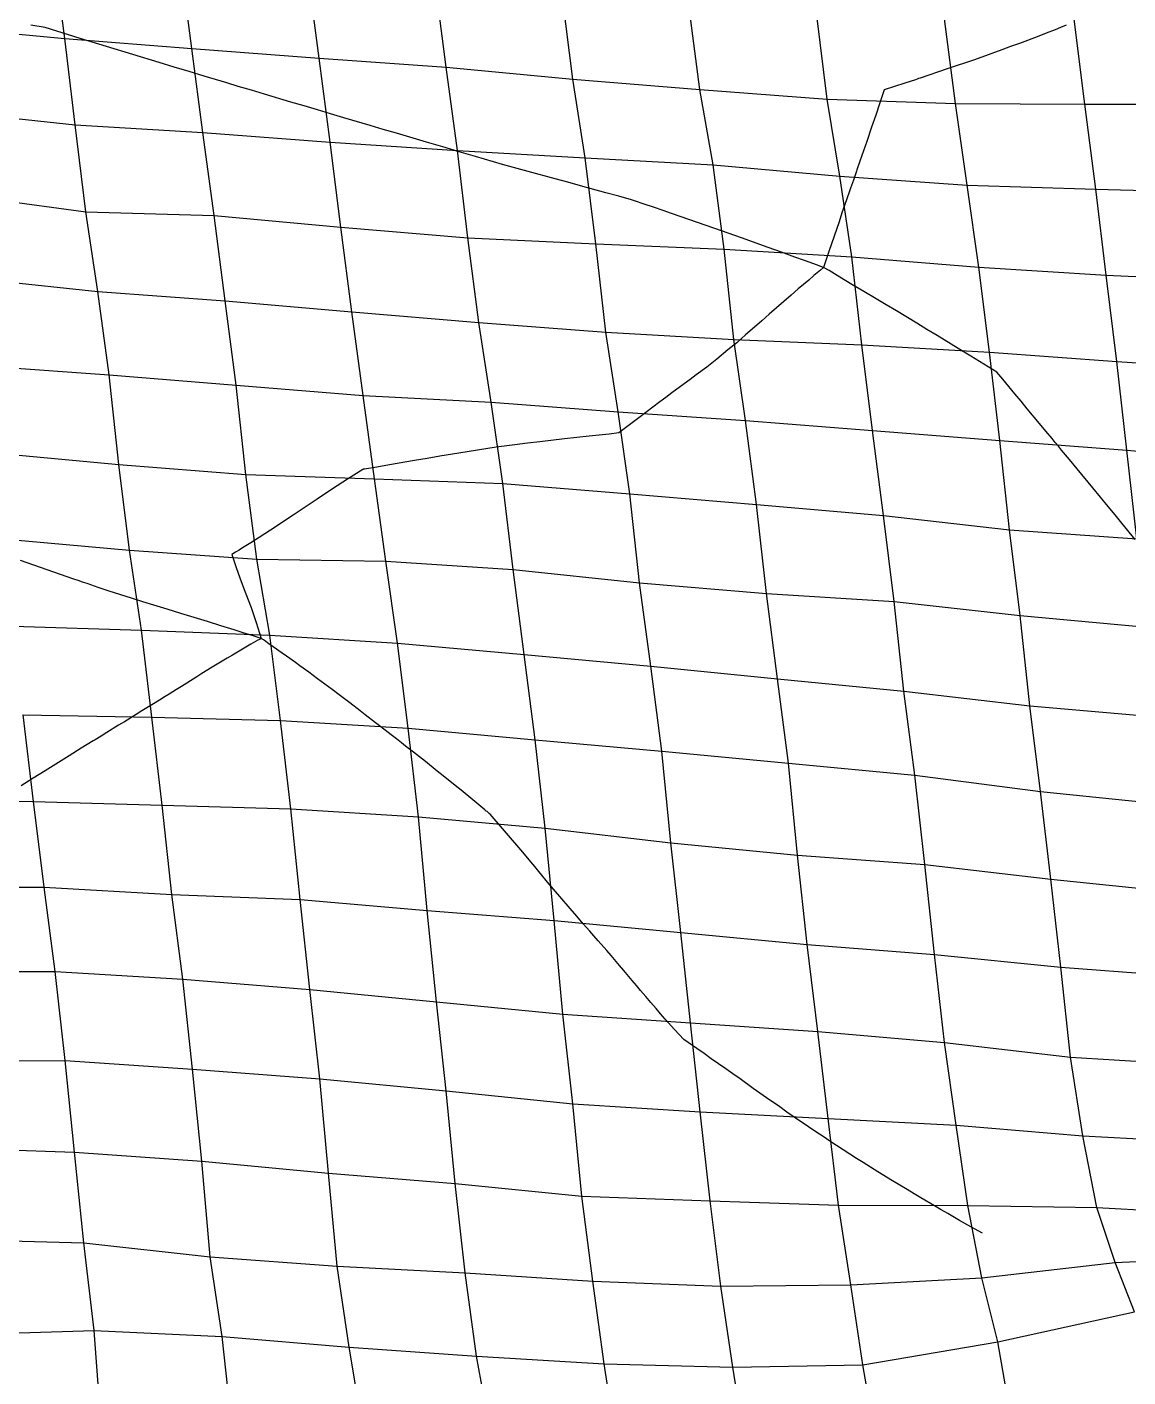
# Model space of a CAD drawing. Header units: metres. Extents: x -1994 to 1259, y -764 to 1460.
# Drawn here: x -1671 to -1246, y -111 to 410 of the extents above; entities that cross this region are included whole.
import ezdxf

# ---------------------------------------------------------------- set-up
doc = ezdxf.new("R2010")
doc.units = ezdxf.units.M

msp = doc.modelspace()

# ---------------------------------------------------------------- linework, layer by layer
for p, q in [((-1656.1455, 406.0263, -4407.9053), (-1660.3955, 438.60126, -4369.4414)), ((-1607.0896, 402.1596, -4398.9326), (-1611.2826, 434.97095, -4360.7344)), ((-1557.9962, 398.4485, -4390.1343), (-1562.2228, 431.1206, -4351.78)), ((-1508.8567, 394.9284, -4381.551), (-1513.1401, 427.36487, -4342.9316)), ((-1459.9741, 390.3429, -4371.7705), (-1464.1638, 423.1673, -4333.5874)), ((-1410.969, 386.26477, -4362.5605), (-1415.2026, 418.90802, -4324.1733)), ((-1361.8535, 382.64563, -4353.8657), (-1365.9424, 415.8888, -4316.153)), ((-1312.2856, 380.9032, -4347.28), (-1316.5144, 413.5655, -4308.914)), ((-1262.3606, 380.64246, -4342.3584), (-1266.5435, 413.4958, -4304.2075)), ((-1705.058, 410.4884, -4417.547), (-1656.1455, 406.0263, -4407.9053)), ((-1663.7281, 410.28662, -4405.07), (-1669.2288, 411.11548, -4405.6807)), ((-1659.2083, 408.85986, -4405.4414), (-1663.7281, 410.28662, -4405.07)), ((-1654.6849, 407.44672, -4405.8286), (-1659.2083, 408.85986, -4405.4414)), ((-1650.1575, 406.0551, -4406.24), (-1654.6849, 407.44672, -4405.8286)), ((-1280.7327, 406.71118, -4312.304), (-1287.5979, 404.12134, -4315.7905)), ((-1277.3218, 408.02686, -4310.6123), (-1280.7327, 406.71118, -4312.304)), ((-1273.876, 409.38757, -4308.9453), (-1277.3218, 408.02686, -4310.6123)), ((-1271.7181, 410.23975, -4307.902), (-1273.876, 409.38757, -4308.9453)), ((-1269.5586, 411.10114, -4306.869), (-1271.7181, 410.23975, -4307.902)), ((-1652.0928, 372.63342, -4445.4497), (-1656.1455, 406.0263, -4407.9053)), ((-1656.1455, 406.0263, -4407.9053), (-1607.0896, 402.1596, -4398.9326)), ((-1640.0022, 402.9336, -4407.162), (-1650.1575, 406.0551, -4406.24)), ((-1629.8448, 399.82104, -4408.0938), (-1640.0022, 402.9336, -4407.162)), ((-1602.8036, 369.73438, -4437.5645), (-1607.0896, 402.1596, -4398.9326)), ((-1607.0896, 402.1596, -4398.9326), (-1557.9962, 398.4485, -4390.1343)), ((-1294.4167, 401.63135, -4319.3657), (-1304.939, 397.82532, -4324.9326)), ((-1290.9976, 402.86804, -4317.5566), (-1294.4167, 401.63135, -4319.3657)), ((-1287.5979, 404.12134, -4315.7905), (-1290.9976, 402.86804, -4317.5566)), ((-1619.6825, 396.73425, -4409.054), (-1629.8448, 399.82104, -4408.0938)), ((-1613.9218, 394.98438, -4409.5986), (-1619.6825, 396.73425, -4409.054)), ((-1553.7169, 365.995, -4428.7344), (-1557.9962, 398.4485, -4390.1343)), ((-1557.9962, 398.4485, -4390.1343), (-1508.8567, 394.9284, -4381.551)), ((-1304.939, 397.82532, -4324.9326), (-1315.4651, 394.25, -4330.8203)), ((-1608.1584, 393.2461, -4410.156), (-1613.9218, 394.98438, -4409.5986)), ((-1602.3943, 391.51282, -4410.7188), (-1608.1584, 393.2461, -4410.156)), ((-1597.9888, 390.18805, -4411.149), (-1602.3943, 391.51282, -4410.7188)), ((-1504.5155, 362.73224, -4420.4404), (-1508.8567, 394.9284, -4381.551)), ((-1508.8567, 394.9284, -4381.551), (-1459.9741, 390.3429, -4371.7705)), ((-1315.4651, 394.25, -4330.8203), (-1325.9084, 390.74524, -4336.719)), ((-1593.5828, 388.86523, -4411.581), (-1597.9888, 390.18805, -4411.149)), ((-1589.1777, 387.53784, -4412.0083), (-1593.5828, 388.86523, -4411.581)), ((-1584.0924, 386.0055, -4412.5015), (-1589.1777, 387.53784, -4412.0083)), ((-1579.0042, 384.489, -4413.0117), (-1584.0924, 386.0055, -4412.5015)), ((-1455.212, 359.89227, -4412.621), (-1459.9741, 390.3429, -4371.7705)), ((-1459.9741, 390.3429, -4371.7705), (-1410.969, 386.26477, -4362.5605)), ((-1405.8494, 357.29846, -4405.0786), (-1410.969, 386.26477, -4362.5605)), ((-1410.969, 386.26477, -4362.5605), (-1361.8535, 382.64563, -4353.8657)), ((-1339.8063, 386.15167, -4344.667), (-1341.4724, 381.19006, -4351.097)), ((-1335.805, 387.44495, -4342.339), (-1339.8063, 386.15167, -4344.667)), ((-1331.7925, 388.77563, -4340.05), (-1335.805, 387.44495, -4342.339)), ((-1327.7765, 390.11914, -4337.776), (-1331.7925, 388.77563, -4340.05)), ((-1327.1539, 390.32745, -4337.4233), (-1327.7765, 390.11914, -4337.776)), ((-1326.5312, 390.536, -4337.0713), (-1327.1539, 390.32745, -4337.4233)), ((-1325.9084, 390.74524, -4336.719), (-1326.5312, 390.536, -4337.0713)), ((-1568.825, 381.4699, -4414.049), (-1579.0042, 384.489, -4413.0117)), ((-1563.7341, 379.9673, -4414.5747), (-1568.825, 381.4699, -4414.049)), ((-1356.9382, 352.83105, -4395.4307), (-1361.8535, 382.64563, -4353.8657)), ((-1361.8535, 382.64563, -4353.8657), (-1312.2856, 380.9032, -4347.28)), ((-1341.4724, 381.19006, -4351.097), (-1343.0848, 376.42407, -4357.5757)), ((-1307.7749, 349.41016, -4386.959), (-1312.2856, 380.9032, -4347.28)), ((-1312.2856, 380.9032, -4347.28), (-1262.3606, 380.64246, -4342.3584)), ((-1262.3606, 380.64246, -4342.3584), (-1212.3666, 380.66797, -4337.759)), ((-1258.1562, 347.87848, -4380.6094), (-1262.3606, 380.64246, -4342.3584)), ((-1700.8014, 377.94104, -4456.0415), (-1652.0928, 372.63342, -4445.4497)), ((-1558.6439, 378.46143, -4415.0967), (-1563.7341, 379.9673, -4414.5747)), ((-1553.5531, 376.95532, -4415.619), (-1558.6439, 378.46143, -4415.0967)), ((-1548.4629, 375.4461, -4416.138), (-1553.5531, 376.95532, -4415.619)), ((-1538.2811, 372.43512, -4417.1846), (-1548.4629, 375.4461, -4416.138)), ((-1343.0848, 376.42407, -4357.5757), (-1344.6603, 371.81982, -4364.2896)), ((-1648.0748, 339.09552, -4482.8315), (-1652.0928, 372.63342, -4445.4497)), ((-1652.0928, 372.63342, -4445.4497), (-1602.8036, 369.73438, -4437.5645)), ((-1533.1895, 370.93372, -4417.712), (-1538.2811, 372.43512, -4417.1846)), ((-1528.0953, 369.44586, -4418.2544), (-1533.1895, 370.93372, -4417.712)), ((-1344.6603, 371.81982, -4364.2896), (-1346.5466, 366.3069, -4372.329)), ((-1598.4326, 337.66174, -4476.5923), (-1602.8036, 369.73438, -4437.5645)), ((-1602.8036, 369.73438, -4437.5645), (-1553.7169, 365.995, -4428.7344)), ((-1549.5266, 333.17267, -4466.92), (-1553.7169, 365.995, -4428.7344)), ((-1553.7169, 365.995, -4428.7344), (-1504.5155, 362.73224, -4420.4404)), ((-1524.2124, 368.3119, -4418.668), (-1528.0953, 369.44586, -4418.2544)), ((-1520.3307, 367.1698, -4419.0728), (-1524.2124, 368.3119, -4418.668)), ((-1516.4496, 366.02515, -4419.4746), (-1520.3307, 367.1698, -4419.0728)), ((-1510.1472, 364.16638, -4420.127), (-1516.4496, 366.02515, -4419.4746)), ((-1346.5466, 366.3069, -4372.329), (-1348.4015, 360.91406, -4380.436)), ((-1503.8457, 362.30206, -4420.7734), (-1510.1472, 364.16638, -4420.127)), ((-1500.5144, 329.12476, -4457.744), (-1504.5155, 362.73224, -4420.4404)), ((-1504.5155, 362.73224, -4420.4404), (-1455.212, 359.89227, -4412.621)), ((-1497.5416, 360.4525, -4421.4365), (-1503.8457, 362.30206, -4420.7734)), ((-1487.218, 357.4237, -4422.5215), (-1497.5416, 360.4525, -4421.4365)), ((-1451.0933, 326.7732, -4450.4736), (-1455.212, 359.89227, -4412.621)), ((-1455.212, 359.89227, -4412.621), (-1405.8494, 357.29846, -4405.0786)), ((-1348.4015, 360.91406, -4380.436), (-1350.2024, 355.73358, -4388.714)), ((-1477.2554, 354.64154, -4423.714), (-1487.218, 357.4237, -4422.5215)), ((-1466.8984, 351.82996, -4425.035), (-1477.2554, 354.64154, -4423.714)), ((-1401.6001, 324.721, -4443.539), (-1405.8494, 357.29846, -4405.0786)), ((-1405.8494, 357.29846, -4405.0786), (-1356.9382, 352.83105, -4395.4307)), ((-1350.6599, 354.41895, -4390.825), (-1351.1942, 352.8849, -4393.301)), ((-1350.5078, 354.8557, -4390.12), (-1350.6599, 354.41895, -4390.825)), ((-1350.3553, 355.29382, -4389.4165), (-1350.5078, 354.8557, -4390.12)), ((-1350.2024, 355.73358, -4388.714), (-1350.3553, 355.29382, -4389.4165)), ((-1461.9796, 350.4944, -4425.6626), (-1466.8984, 351.82996, -4425.035)), ((-1457.0615, 349.1532, -4426.284), (-1461.9796, 350.4944, -4425.6626)), ((-1447.2261, 346.46533, -4427.5205), (-1457.0615, 349.1532, -4426.284)), ((-1352.3177, 321.7937, -4435.622), (-1356.9382, 352.83105, -4395.4307)), ((-1356.9382, 352.83105, -4395.4307), (-1307.7749, 349.41016, -4386.959)), ((-1351.7305, 351.34314, -4395.7715), (-1352.81, 348.2323, -4400.694)), ((-1351.1942, 352.8849, -4393.301), (-1351.7305, 351.34314, -4395.7715)), ((-1303.3129, 317.71497, -4426.411), (-1307.7749, 349.41016, -4386.959)), ((-1307.7749, 349.41016, -4386.959), (-1258.1562, 347.87848, -4380.6094)), ((-1696.4792, 345.6656, -4494.842), (-1648.0748, 339.09552, -4482.8315)), ((-1442.3087, 345.1189, -4428.1367), (-1447.2261, 346.46533, -4427.5205)), ((-1437.3906, 343.7782, -4428.7583), (-1442.3087, 345.1189, -4428.1367)), ((-1353.3535, 346.66254, -4403.1455), (-1355.0034, 341.88306, -4410.4824)), ((-1352.81, 348.2323, -4400.694), (-1353.3535, 346.66254, -4403.1455)), ((-1254.0676, 314.63403, -4418.3213), (-1258.1562, 347.87848, -4380.6094)), ((-1258.1562, 347.87848, -4380.6094), (-1208.51, 346.46106, -4374.3887)), ((-1643.385, 308.34558, -4523.3457), (-1648.0748, 339.09552, -4482.8315)), ((-1648.0748, 339.09552, -4482.8315), (-1598.4326, 337.66174, -4476.5923)), ((-1436.9888, 343.64142, -4428.842), (-1437.3906, 343.7782, -4428.7583)), ((-1436.587, 343.50464, -4428.925), (-1436.9888, 343.64142, -4428.842)), ((-1436.1853, 343.3678, -4429.0083), (-1436.587, 343.50464, -4428.925)), ((-1432.5215, 342.12067, -4429.7676), (-1436.1853, 343.3678, -4429.0083)), ((-1428.8575, 340.87543, -4430.5293), (-1432.5215, 342.12067, -4429.7676)), ((-1425.1941, 339.62518, -4431.285), (-1428.8575, 340.87543, -4430.5293)), ((-1421.8644, 338.48895, -4431.9727), (-1425.1941, 339.62518, -4431.285)), ((-1355.0034, 341.88306, -4410.4824), (-1356.1095, 338.65955, -4415.2617)), ((-1594.2484, 304.81366, -4514.749), (-1598.4326, 337.66174, -4476.5923)), ((-1598.4326, 337.66174, -4476.5923), (-1549.5266, 333.17267, -4466.92)), ((-1418.5352, 337.34845, -4432.656), (-1421.8644, 338.48895, -4431.9727)), ((-1411.8793, 335.04846, -4434.001), (-1418.5352, 337.34845, -4432.656)), ((-1408.5525, 333.88855, -4434.6636), (-1411.8793, 335.04846, -4434.001)), ((-1405.2277, 332.71558, -4435.3115), (-1408.5525, 333.88855, -4434.6636)), ((-1357.2556, 335.2943, -4420.032), (-1359.1663, 329.68445, -4427.9854)), ((-1356.1095, 338.65955, -4415.2617), (-1357.2556, 335.2943, -4420.032)), ((-1545.2972, 300.5124, -4505.288), (-1549.5266, 333.17267, -4466.92)), ((-1549.5266, 333.17267, -4466.92), (-1500.5144, 329.12476, -4457.744)), ((-1496.3049, 296.38177, -4496.0186), (-1500.5144, 329.12476, -4457.744)), ((-1500.5144, 329.12476, -4457.744), (-1451.0933, 326.7732, -4450.4736)), ((-1400.0802, 330.89954, -4436.3154), (-1405.2277, 332.71558, -4435.3115)), ((-1394.937, 329.05377, -4437.287), (-1400.0802, 330.89954, -4436.3154)), ((-1384.652, 325.3565, -4439.2246), (-1394.937, 329.05377, -4437.287)), ((-1359.1663, 329.68445, -4427.9854), (-1361.1445, 323.8147, -4435.7725)), ((-1447.2234, 292.62146, -4487.1655), (-1451.0933, 326.7732, -4450.4736)), ((-1451.0933, 326.7732, -4450.4736), (-1401.6001, 324.721, -4443.539)), ((-1397.9148, 289.8031, -4479.3706), (-1401.6001, 324.721, -4443.539)), ((-1401.6001, 324.721, -4443.539), (-1352.3177, 321.7937, -4435.622)), ((-1379.5098, 323.50513, -4440.1904), (-1384.652, 325.3565, -4439.2246)), ((-1374.3657, 321.66565, -4441.169), (-1379.5098, 323.50513, -4440.1904)), ((-1361.1445, 323.8147, -4435.7725), (-1363.1991, 317.6349, -4443.2554)), ((-1370.6418, 320.33392, -4441.877), (-1374.3657, 321.66565, -4441.169)), ((-1366.9194, 318.98975, -4442.5723), (-1370.6418, 320.33392, -4441.877)), ((-1363.1991, 317.6349, -4443.2554), (-1366.9194, 318.98975, -4442.5723)), ((-1348.4128, 287.787, -4472.477), (-1352.3177, 321.7937, -4435.622)), ((-1352.3177, 321.7937, -4435.622), (-1303.3129, 317.71497, -4426.411)), ((-1692.1317, 313.49567, -4533.7607), (-1643.385, 308.34558, -4523.3457)), ((-1368.9581, 312.78497, -4449.87), (-1370.9664, 311.0628, -4452.122)), ((-1366.9574, 314.48193, -4447.5933), (-1368.9581, 312.78497, -4449.87)), ((-1365.6992, 315.549, -4446.1616), (-1366.9574, 314.48193, -4447.5933)), ((-1364.4481, 316.59875, -4444.718), (-1365.6992, 315.549, -4446.1616)), ((-1363.1991, 317.6349, -4443.2554), (-1364.4481, 316.59875, -4444.718)), ((-1361.1227, 316.39917, -4444.1807), (-1363.1991, 317.6349, -4443.2554)), ((-1359.047, 315.15875, -4445.1016), (-1361.1227, 316.39917, -4444.1807)), ((-1356.9717, 313.91467, -4446.0186), (-1359.047, 315.15875, -4445.1016)), ((-1352.3055, 311.11725, -4448.08), (-1356.9717, 313.91467, -4446.0186)), ((-1299.1067, 284.95813, -4464.6704), (-1303.3129, 317.71497, -4426.411)), ((-1303.3129, 317.71497, -4426.411), (-1254.0676, 314.63403, -4418.3213)), ((-1249.9858, 281.36127, -4456.001), (-1254.0676, 314.63403, -4418.3213)), ((-1254.0676, 314.63403, -4418.3213), (-1204.6018, 312.4676, -4411.259)), ((-1639.0488, 276.12836, -4562.2114), (-1643.385, 308.34558, -4523.3457)), ((-1643.385, 308.34558, -4523.3457), (-1594.2484, 304.81366, -4514.749)), ((-1372.9786, 309.32495, -4454.3574), (-1375.7832, 306.90295, -4457.473)), ((-1370.9664, 311.0628, -4452.122), (-1372.9786, 309.32495, -4454.3574)), ((-1347.6387, 308.32385, -4450.1455), (-1352.3055, 311.11725, -4448.08)), ((-1342.9712, 305.53607, -4452.218), (-1347.6387, 308.32385, -4450.1455)), ((-1589.9991, 272.23608, -4553.21), (-1594.2484, 304.81366, -4514.749)), ((-1594.2484, 304.81366, -4514.749), (-1545.2972, 300.5124, -4505.288)), ((-1378.5934, 304.4613, -4460.569), (-1384.2198, 299.55426, -4466.7344)), ((-1375.7832, 306.90295, -4457.473), (-1378.5934, 304.4613, -4460.569)), ((-1339.0376, 303.1869, -4453.9634), (-1342.9712, 305.53607, -4452.218)), ((-1335.1035, 300.8391, -4455.711), (-1339.0376, 303.1869, -4453.9634)), ((-1540.971, 268.25452, -4544.108), (-1545.2972, 300.5124, -4505.288)), ((-1545.2972, 300.5124, -4505.288), (-1496.3049, 296.38177, -4496.0186)), ((-1387.0365, 297.08826, -4469.8047), (-1389.8573, 294.6068, -4472.8584)), ((-1384.2198, 299.55426, -4466.7344), (-1387.0365, 297.08826, -4469.8047)), ((-1327.2401, 296.11353, -4459.175), (-1335.1035, 300.8391, -4455.711)), ((-1491.6066, 265.66724, -4536.5728), (-1496.3049, 296.38177, -4496.0186)), ((-1496.3049, 296.38177, -4496.0186), (-1447.2234, 292.62146, -4487.1655)), ((-1442.523, 261.91547, -4527.729), (-1447.2234, 292.62146, -4487.1655)), ((-1447.2234, 292.62146, -4487.1655), (-1397.9148, 289.8031, -4479.3706)), ((-1389.8573, 294.6068, -4472.8584), (-1393.2972, 291.58063, -4476.582)), ((-1323.3103, 293.73578, -4460.8916), (-1327.2401, 296.11353, -4459.175)), ((-1319.3838, 291.33936, -4462.589), (-1323.3103, 293.73578, -4460.8916)), ((-1396.7485, 288.6073, -4480.428), (-1400.1311, 285.78503, -4484.36)), ((-1393.3306, 258.61462, -4519.392), (-1397.9148, 289.8031, -4479.3706)), ((-1397.9148, 289.8031, -4479.3706), (-1348.4128, 287.787, -4472.477)), ((-1393.2972, 291.58063, -4476.582), (-1396.7485, 288.6073, -4480.428)), ((-1344.2983, 254.65015, -4510.3096), (-1348.4128, 287.787, -4472.477)), ((-1348.4128, 287.787, -4472.477), (-1299.1067, 284.95813, -4464.6704)), ((-1316.69, 289.69513, -4463.753), (-1319.3838, 291.33936, -4462.589)), ((-1313.996, 288.0517, -4464.918), (-1316.69, 289.69513, -4463.753)), ((-1311.3022, 286.40692, -4466.0815), (-1313.996, 288.0517, -4464.918)), ((-1404.4006, 282.22296, -4489.3223), (-1408.3341, 279.13953, -4494.243)), ((-1400.1311, 285.78503, -4484.36), (-1404.4006, 282.22296, -4489.3223)), ((-1306.3134, 283.36035, -4468.2363), (-1311.3022, 286.40692, -4466.0815)), ((-1301.3225, 280.32513, -4470.4033), (-1306.3134, 283.36035, -4468.2363)), ((-1295.2336, 250.81952, -4501.377), (-1299.1067, 284.95813, -4464.6704)), ((-1299.1067, 284.95813, -4464.6704), (-1249.9858, 281.36127, -4456.001)), ((-1688.1884, 279.64844, -4570.795), (-1639.0488, 276.12836, -4562.2114)), ((-1408.3341, 279.13953, -4494.243), (-1412.416, 276.14728, -4499.714)), ((-1296.3347, 277.27155, -4472.551), (-1301.3225, 280.32513, -4470.4033)), ((-1294.0122, 274.4942, -4475.052), (-1296.3347, 277.27155, -4472.551)), ((-1246.1421, 247.10052, -4492.5703), (-1249.9858, 281.36127, -4456.001)), ((-1249.9858, 281.36127, -4456.001), (-1200.7737, 278.14252, -4447.756)), ((-1635.2666, 241.61292, -4598.495), (-1639.0488, 276.12836, -4562.2114)), ((-1639.0488, 276.12836, -4562.2114), (-1589.9991, 272.23608, -4553.21)), ((-1586.2018, 237.78296, -4589.5635), (-1589.9991, 272.23608, -4553.21)), ((-1589.9991, 272.23608, -4553.21), (-1540.971, 268.25452, -4544.108)), ((-1417.0732, 272.72528, -4505.9414), (-1421.75, 269.24805, -4512.123)), ((-1414.7427, 274.44165, -4502.832), (-1417.0732, 272.72528, -4505.9414)), ((-1412.416, 276.14728, -4499.714), (-1414.7427, 274.44165, -4502.832)), ((-1291.6913, 271.70685, -4477.5444), (-1294.0122, 274.4942, -4475.052)), ((-1289.3728, 268.9037, -4480.021), (-1291.6913, 271.70685, -4477.5444)), ((-1536.6293, 236.05963, -4582.999), (-1540.971, 268.25452, -4544.108)), ((-1540.971, 268.25452, -4544.108), (-1491.6066, 265.66724, -4536.5728)), ((-1424.0963, 267.487, -4515.196), (-1426.449, 265.70715, -4518.252)), ((-1421.75, 269.24805, -4512.123), (-1424.0963, 267.487, -4515.196)), ((-1286.9832, 266.01416, -4482.5737), (-1289.3728, 268.9037, -4480.021)), ((-1284.5938, 263.1228, -4485.125), (-1286.9832, 266.01416, -4482.5737)), ((-1487.0797, 234.24109, -4576.327), (-1491.6066, 265.66724, -4536.5728)), ((-1491.6066, 265.66724, -4536.5728), (-1442.523, 261.91547, -4527.729)), ((-1438.0436, 230.29236, -4567.262), (-1442.523, 261.91547, -4527.729)), ((-1442.523, 261.91547, -4527.729), (-1393.3306, 258.61462, -4519.392)), ((-1431.8281, 261.62695, -4525.22), (-1434.5155, 259.5929, -4528.71)), ((-1429.136, 263.67444, -4521.7427), (-1431.8281, 261.62695, -4525.22)), ((-1426.449, 265.70715, -4518.252), (-1429.136, 263.67444, -4521.7427)), ((-1279.8145, 257.34302, -4490.2295), (-1284.5938, 263.1228, -4485.125)), ((-1439.6604, 255.70581, -4535.4014), (-1442.2292, 253.77228, -4538.756)), ((-1437.0895, 257.64484, -4532.052), (-1439.6604, 255.70581, -4535.4014)), ((-1434.5155, 259.5929, -4528.71), (-1437.0895, 257.64484, -4532.052)), ((-1389.0696, 226.08557, -4557.907), (-1393.3306, 258.61462, -4519.392)), ((-1393.3306, 258.61462, -4519.392), (-1344.2983, 254.65015, -4510.3096)), ((-1277.4244, 254.4544, -4492.783), (-1279.8145, 257.34302, -4490.2295)), ((-1472.7988, 250.38629, -4552.556), (-1477.5806, 249.79797, -4554.6406)), ((-1463.217, 251.50037, -4548.2974), (-1472.7988, 250.38629, -4552.556)), ((-1458.4419, 252.02313, -4546.134), (-1463.217, 251.50037, -4548.2974)), ((-1453.6755, 252.52368, -4543.9478), (-1458.4419, 252.02313, -4546.134)), ((-1449.8662, 252.92377, -4542.2), (-1453.6755, 252.52368, -4543.9478)), ((-1446.0508, 253.33899, -4540.4688), (-1449.8662, 252.92377, -4542.2)), ((-1442.2292, 253.77228, -4538.756), (-1446.0508, 253.33899, -4540.4688)), ((-1340.0985, 221.86707, -4548.539), (-1344.2983, 254.65015, -4510.3096)), ((-1344.2983, 254.65015, -4510.3096), (-1295.2336, 250.81952, -4501.377)), ((-1291.4463, 216.32507, -4537.684), (-1295.2336, 250.81952, -4501.377)), ((-1295.2336, 250.81952, -4501.377), (-1246.1421, 247.10052, -4492.5703)), ((-1275.0328, 251.57635, -4495.3477), (-1277.4244, 254.4544, -4492.783)), ((-1273.7996, 250.09216, -4496.67), (-1275.0328, 251.57635, -4495.3477)), ((-1684.1562, 246.16956, -4608.2427), (-1635.2666, 241.61292, -4598.495)), ((-1508.9314, 245.19, -4567.3555), (-1511.3779, 244.76794, -4568.2686)), ((-1506.4878, 245.5987, -4566.4272), (-1508.9314, 245.19, -4567.3555)), ((-1504.048, 245.99396, -4565.484), (-1506.4878, 245.5987, -4566.4272)), ((-1496.8105, 247.16626, -4562.686), (-1504.048, 245.99396, -4565.484)), ((-1489.5709, 248.2218, -4559.7393), (-1496.8105, 247.16626, -4562.686)), ((-1482.4019, 249.16425, -4556.6904), (-1489.5709, 248.2218, -4559.7393)), ((-1477.5806, 249.79797, -4554.6406), (-1482.4019, 249.16425, -4556.6904)), ((-1272.5657, 248.61096, -4497.995), (-1273.7996, 250.09216, -4496.67)), ((-1271.3313, 247.13342, -4499.3237), (-1272.5657, 248.61096, -4497.995)), ((-1268.321, 243.53052, -4502.564), (-1271.3313, 247.13342, -4499.3237)), ((-1242.2761, 212.93231, -4529.244), (-1246.1421, 247.10052, -4492.5703)), ((-1246.1421, 247.10052, -4492.5703), (-1197.1107, 243.13208, -4483.4834)), ((-1631.1367, 208.5398, -4636.3984), (-1635.2666, 241.61292, -4598.495)), ((-1635.2666, 241.61292, -4598.495), (-1586.2018, 237.78296, -4589.5635)), ((-1541.1086, 239.70691, -4579.451), (-1546.9714, 235.91925, -4585.043)), ((-1540.9022, 239.74127, -4579.373), (-1541.1086, 239.70691, -4579.451)), ((-1540.6959, 239.77557, -4579.2944), (-1540.9022, 239.74127, -4579.373)), ((-1540.4895, 239.80994, -4579.216), (-1540.6959, 239.77557, -4579.2944)), ((-1535.6428, 240.61584, -4577.368), (-1540.4895, 239.80994, -4579.216)), ((-1530.7924, 241.43616, -4575.537), (-1535.6428, 240.61584, -4577.368)), ((-1521.0873, 243.0935, -4571.8936), (-1530.7924, 241.43616, -4575.537)), ((-1516.2327, 243.93054, -4570.081), (-1521.0873, 243.0935, -4571.8936)), ((-1511.3779, 244.76794, -4568.2686), (-1516.2327, 243.93054, -4570.081)), ((-1265.3138, 239.90662, -4505.7847), (-1268.321, 243.53052, -4502.564)), ((-1259.305, 232.62726, -4512.1943), (-1265.3138, 239.90662, -4505.7847)), ((-1581.987, 205.0617, -4627.8623), (-1586.2018, 237.78296, -4589.5635)), ((-1586.2018, 237.78296, -4589.5635), (-1536.6293, 236.05963, -4582.999)), ((-1546.9714, 235.91925, -4585.043), (-1552.835, 232.13098, -4590.6357)), ((-1532.1951, 204.24951, -4622.322), (-1536.6293, 236.05963, -4582.999)), ((-1536.6293, 236.05963, -4582.999), (-1487.0797, 234.24109, -4576.327)), ((-1552.835, 232.13098, -4590.6357), (-1558.7272, 228.24463, -4596.127)), ((-1482.9875, 201.01172, -4614.0557), (-1487.0797, 234.24109, -4576.327)), ((-1487.0797, 234.24109, -4576.327), (-1438.0436, 230.29236, -4567.262)), ((-1434.2236, 195.93323, -4603.721), (-1438.0436, 230.29236, -4567.262)), ((-1438.0436, 230.29236, -4567.262), (-1389.0696, 226.08557, -4557.907)), ((-1256.3032, 228.97168, -4515.384), (-1259.305, 232.62726, -4512.1943)), ((-1564.9167, 224.14783, -4601.8735), (-1568.023, 222.05878, -4604.704)), ((-1561.8193, 226.20502, -4599.0093), (-1564.9167, 224.14783, -4601.8735)), ((-1558.7272, 228.24463, -4596.127), (-1561.8193, 226.20502, -4599.0093)), ((-1385.2344, 191.79016, -4594.438), (-1389.0696, 226.08557, -4557.907)), ((-1389.0696, 226.08557, -4557.907), (-1340.0985, 221.86707, -4548.539)), ((-1253.3026, 225.30994, -4518.5664), (-1256.3032, 228.97168, -4515.384)), ((-1250.7003, 222.1344, -4521.327), (-1253.3026, 225.30994, -4518.5664)), ((-1571.3064, 219.85034, -4607.6963), (-1574.5364, 217.70367, -4610.6807)), ((-1568.023, 222.05878, -4604.704), (-1571.3064, 219.85034, -4607.6963)), ((-1335.9862, 188.72107, -4586.3613), (-1340.0985, 221.86707, -4548.539)), ((-1340.0985, 221.86707, -4548.539), (-1291.4463, 216.32507, -4537.684)), ((-1248.0955, 218.97388, -4524.1025), (-1250.7003, 222.1344, -4521.327)), ((-1242.8832, 212.66907, -4529.6685), (-1248.0955, 218.97388, -4524.1025)), ((-1574.5364, 217.70367, -4610.6807), (-1581.0509, 213.45734, -4616.8335)), ((-1287.2924, 183.35168, -4575.7), (-1291.4463, 216.32507, -4537.684)), ((-1291.4463, 216.32507, -4537.684), (-1242.2761, 212.93231, -4529.244)), ((-1680.0702, 212.91455, -4645.9424), (-1631.1367, 208.5398, -4636.3984)), ((-1626.4823, 177.6427, -4676.7476), (-1631.1367, 208.5398, -4636.3984)), ((-1631.1367, 208.5398, -4636.3984), (-1581.987, 205.0617, -4627.8623)), ((-1588.8564, 208.54138, -4624.4814), (-1590.2242, 207.7008, -4625.855)), ((-1587.4775, 209.40106, -4623.116), (-1588.8564, 208.54138, -4624.4814)), ((-1584.2578, 211.40839, -4619.9287), (-1587.4775, 209.40106, -4623.116)), ((-1581.0509, 213.45734, -4616.8335), (-1584.2578, 211.40839, -4619.9287)), ((-1662.9209, 200.90826, -4656.182), (-1673.1777, 204.47113, -4654.462)), ((-1590.2242, 207.7008, -4625.855), (-1591.5925, 206.87329, -4627.2505)), ((-1591.5925, 206.87329, -4627.2505), (-1589.8644, 201.42542, -4634.106)), ((-1576.9637, 175.69556, -4669.9316), (-1581.987, 205.0617, -4627.8623)), ((-1581.987, 205.0617, -4627.8623), (-1532.1951, 204.24951, -4622.322)), ((-1527.7101, 172.64941, -4661.881), (-1532.1951, 204.24951, -4622.322)), ((-1532.1951, 204.24951, -4622.322), (-1482.9875, 201.01172, -4614.0557)), ((-1657.792, 199.12988, -4657.046), (-1662.9209, 200.90826, -4656.182)), ((-1652.6619, 197.35852, -4657.917), (-1657.792, 199.12988, -4657.046)), ((-1589.8644, 201.42542, -4634.106), (-1588.085, 196.36621, -4641.218)), ((-1478.7684, 168.30878, -4652.3755), (-1482.9875, 201.01172, -4614.0557)), ((-1482.9875, 201.01172, -4614.0557), (-1434.2236, 195.93323, -4603.721)), ((-1650.9623, 196.77173, -4658.205), (-1652.6619, 197.35852, -4657.917)), ((-1649.2615, 196.1908, -4658.5005), (-1650.9623, 196.77173, -4658.205)), ((-1647.5597, 195.61731, -4658.8037), (-1649.2615, 196.1908, -4658.5005)), ((-1643.2584, 194.16766, -4659.5693), (-1647.5597, 195.61731, -4658.8037)), ((-1638.9697, 192.75342, -4660.3643), (-1643.2584, 194.16766, -4659.5693)), ((-1588.085, 196.36621, -4641.218), (-1586.2593, 191.62866, -4648.5576)), ((-1429.8853, 163.72522, -4642.597), (-1434.2236, 195.93323, -4603.721)), ((-1434.2236, 195.93323, -4603.721), (-1385.2344, 191.79016, -4594.438)), ((-1630.3513, 189.97607, -4662.0264), (-1638.9697, 192.75342, -4660.3643)), ((-1626.0549, 188.62384, -4662.8867), (-1630.3513, 189.97607, -4662.0264)), ((-1621.7394, 187.29688, -4663.7827), (-1626.0549, 188.62384, -4662.8867)), ((-1586.2593, 191.62866, -4648.5576), (-1584.2174, 186.33008, -4656.766)), ((-1381.0641, 158.88428, -4632.53), (-1385.2344, 191.79016, -4594.438)), ((-1385.2344, 191.79016, -4594.438), (-1335.9862, 188.72107, -4586.3613)), ((-1332.2275, 154.10773, -4622.5347), (-1335.9862, 188.72107, -4586.3613)), ((-1335.9862, 188.72107, -4586.3613), (-1287.2924, 183.35168, -4575.7)), ((-1619.1526, 186.50153, -4664.32), (-1621.7394, 187.29688, -4663.7827)), ((-1616.5654, 185.71008, -4664.861), (-1619.1526, 186.50153, -4664.32)), ((-1611.391, 184.12646, -4665.9424), (-1616.5654, 185.71008, -4664.861)), ((-1608.8038, 183.33429, -4666.483), (-1611.391, 184.12646, -4665.9424)), ((-1603.6301, 181.74359, -4667.5566), (-1608.8038, 183.33429, -4666.483)), ((-1584.2174, 186.33008, -4656.766), (-1582.2407, 180.60645, -4664.6562)), ((-1283.5964, 148.47778, -4611.581), (-1287.2924, 183.35168, -4575.7)), ((-1287.2924, 183.35168, -4575.7), (-1238.4069, 178.77795, -4565.933)), ((-1676.0851, 179.24066, -4683.1714), (-1626.4823, 177.6427, -4676.7476)), ((-1622.4833, 144.02667, -4714.0415), (-1626.4823, 177.6427, -4676.7476)), ((-1626.4823, 177.6427, -4676.7476), (-1576.9637, 175.69556, -4669.9316)), ((-1601.0436, 180.945, -4668.091), (-1603.6301, 181.74359, -4667.5566)), ((-1595.8713, 179.3388, -4669.1484), (-1601.0436, 180.945, -4668.091)), ((-1593.2856, 178.53113, -4669.673), (-1595.8713, 179.3388, -4669.1484)), ((-1590.7003, 177.719, -4670.1924), (-1593.2856, 178.53113, -4669.673)), ((-1587.2393, 176.63159, -4670.8877), (-1590.7003, 177.719, -4670.1924)), ((-1582.2407, 180.60645, -4664.6562), (-1580.317, 174.4588, -4672.2803)), ((-1583.7778, 175.54791, -4671.587), (-1587.2393, 176.63159, -4670.8877)), ((-1584.2686, 172.24066, -4675.967), (-1586.8667, 170.74933, -4678.339)), ((-1581.6454, 173.71509, -4673.5225), (-1584.2686, 172.24066, -4675.967)), ((-1580.317, 174.4588, -4672.2803), (-1583.7778, 175.54791, -4671.587)), ((-1581.2021, 173.96423, -4673.1094), (-1581.6454, 173.71509, -4673.5225)), ((-1580.7594, 174.2121, -4672.6953), (-1581.2021, 173.96423, -4673.1094)), ((-1580.317, 174.4588, -4672.2803), (-1580.7594, 174.2121, -4672.6953)), ((-1579.9006, 174.17078, -4672.5684), (-1580.317, 174.4588, -4672.2803)), ((-1579.4844, 173.88208, -4672.8564), (-1579.9006, 174.17078, -4672.5684)), ((-1579.0681, 173.59296, -4673.144), (-1579.4844, 173.88208, -4672.8564)), ((-1577.3551, 172.40308, -4674.327), (-1579.0681, 173.59296, -4673.144)), ((-1575.6425, 171.20703, -4675.5044), (-1577.3551, 172.40308, -4674.327)), ((-1572.8134, 142.70776, -4707.9316), (-1576.9637, 175.69556, -4669.9316)), ((-1576.9637, 175.69556, -4669.9316), (-1527.7101, 172.64941, -4661.881)), ((-1523.5286, 139.79028, -4700.0254), (-1527.7101, 172.64941, -4661.881)), ((-1527.7101, 172.64941, -4661.881), (-1478.7684, 168.30878, -4652.3755)), ((-1593.3962, 166.88257, -4684.1157), (-1597.3011, 164.50824, -4687.474)), ((-1591.4587, 168.04431, -4682.424), (-1593.3962, 166.88257, -4684.1157)), ((-1589.5177, 169.18774, -4680.6973), (-1591.4587, 168.04431, -4682.424)), ((-1586.8667, 170.74933, -4678.339), (-1589.5177, 169.18774, -4680.6973)), ((-1572.2188, 168.79681, -4677.843), (-1575.6425, 171.20703, -4675.5044)), ((-1570.5074, 167.58252, -4679.0034), (-1572.2188, 168.79681, -4677.843)), ((-1567.0869, 165.13367, -4681.306), (-1570.5074, 167.58252, -4679.0034)), ((-1474.6206, 135.30981, -4690.363), (-1478.7684, 168.30878, -4652.3755)), ((-1478.7684, 168.30878, -4652.3755), (-1429.8853, 163.72522, -4642.597)), ((-1599.2576, 163.30249, -4689.1313), (-1603.1764, 160.86646, -4692.419)), ((-1597.3011, 164.50824, -4687.474), (-1599.2576, 163.30249, -4689.1313)), ((-1565.3774, 163.89911, -4682.4478), (-1567.0869, 165.13367, -4681.306)), ((-1561.9607, 161.40997, -4684.7124), (-1565.3774, 163.89911, -4682.4478)), ((-1425.6785, 130.97107, -4680.8594), (-1429.8853, 163.72522, -4642.597)), ((-1429.8853, 163.72522, -4642.597), (-1381.0641, 158.88428, -4632.53)), ((-1609.0668, 157.16797, -4697.3022), (-1611.0315, 155.93048, -4698.925)), ((-1605.1393, 159.63586, -4694.049), (-1609.0668, 157.16797, -4697.3022)), ((-1603.1764, 160.86646, -4692.419), (-1605.1393, 159.63586, -4694.049)), ((-1560.2532, 160.15558, -4685.8354), (-1561.9607, 161.40997, -4684.7124)), ((-1558.5468, 158.893, -4686.9507), (-1560.2532, 160.15558, -4685.8354)), ((-1555.7534, 156.82654, -4688.7764), (-1558.5468, 158.893, -4686.9507)), ((-1552.9625, 154.73535, -4690.5786), (-1555.7534, 156.82654, -4688.7764)), ((-1376.8157, 126.30286, -4670.9863), (-1381.0641, 158.88428, -4632.53)), ((-1381.0641, 158.88428, -4632.53), (-1332.2275, 154.10773, -4622.5347)), ((-1617.3384, 151.99738, -4704.196), (-1619.5979, 150.60156, -4706.105)), ((-1615.8925, 152.89056, -4702.9746), (-1617.3384, 151.99738, -4704.196)), ((-1614.4443, 153.79163, -4701.7607), (-1615.8925, 152.89056, -4702.9746)), ((-1612.9941, 154.70044, -4700.5557), (-1614.4443, 153.79163, -4701.7607)), ((-1611.0315, 155.93048, -4698.925), (-1612.9941, 154.70044, -4700.5557)), ((-1550.174, 152.62842, -4692.365), (-1552.9625, 154.73535, -4690.5786)), ((-1548.1677, 151.11267, -4693.6504), (-1550.174, 152.62842, -4692.365)), ((-1546.1621, 149.5924, -4694.931), (-1548.1677, 151.11267, -4693.6504)), ((-1327.95, 121.647095, -4661.127), (-1332.2275, 154.10773, -4622.5347)), ((-1332.2275, 154.10773, -4622.5347), (-1283.5964, 148.47778, -4611.581)), ((-1626.3639, 146.45917, -4711.88), (-1628.6184, 145.08124, -4713.8076)), ((-1621.8538, 149.21924, -4708.0283), (-1626.3639, 146.45917, -4711.88)), ((-1619.5979, 150.60156, -4706.105), (-1621.8538, 149.21924, -4708.0283)), ((-1542.1528, 146.53711, -4697.4785), (-1546.1621, 149.5924, -4694.931)), ((-1540.1492, 145.00183, -4698.7446), (-1542.1528, 146.53711, -4697.4785)), ((-1279.486, 115.324585, -4649.3945), (-1283.5964, 148.47778, -4611.581)), ((-1283.5964, 148.47778, -4611.581), (-1234.6494, 144.15942, -4602.1006)), ((-1668.2144, 111.4801, -4757.1655), (-1672.2362, 145.00165, -4719.7656)), ((-1672.2362, 145.00165, -4719.7656), (-1622.4833, 144.02667, -4714.0415)), ((-1635.3864, 140.93195, -4719.5747), (-1639.9025, 138.15088, -4723.4043)), ((-1633.1296, 142.31769, -4717.6553), (-1635.3864, 140.93195, -4719.5747)), ((-1628.6184, 145.08124, -4713.8076), (-1633.1296, 142.31769, -4717.6553)), ((-1618.576, 110.02985, -4750.9077), (-1622.4833, 144.02667, -4714.0415)), ((-1622.4833, 144.02667, -4714.0415), (-1572.8134, 142.70776, -4707.9316)), ((-1568.9144, 108.67609, -4744.7583), (-1572.8134, 142.70776, -4707.9316)), ((-1572.8134, 142.70776, -4707.9316), (-1523.5286, 139.79028, -4700.0254)), ((-1536.1443, 141.91498, -4701.2603), (-1540.1492, 145.00183, -4698.7446)), ((-1534.143, 140.36322, -4702.51), (-1536.1443, 141.91498, -4701.2603)), ((-1642.1619, 136.75568, -4725.314), (-1644.4213, 135.36017, -4727.223)), ((-1639.9025, 138.15088, -4723.4043), (-1642.1619, 136.75568, -4725.314)), ((-1530.1425, 137.24597, -4704.995), (-1534.143, 140.36322, -4702.51)), ((-1528.1433, 135.68042, -4706.2305), (-1530.1425, 137.24597, -4704.995)), ((-1526.1447, 134.11145, -4707.463), (-1528.1433, 135.68042, -4706.2305)), ((-1519.657, 105.64575, -4736.725), (-1523.5286, 139.79028, -4700.0254)), ((-1523.5286, 139.79028, -4700.0254), (-1474.6206, 135.30981, -4690.363)), ((-1649.767, 132.05688, -4731.7383), (-1654.4075, 129.17505, -4735.6353)), ((-1645.1313, 134.92139, -4727.823), (-1649.767, 132.05688, -4731.7383)), ((-1644.8947, 135.06775, -4727.623), (-1645.1313, 134.92139, -4727.823)), ((-1644.658, 135.21405, -4727.4233), (-1644.8947, 135.06775, -4727.623)), ((-1644.4213, 135.36017, -4727.223), (-1644.658, 135.21405, -4727.4233)), ((-1524.6156, 132.91113, -4708.4053), (-1526.1447, 134.11145, -4707.463)), ((-1523.0863, 131.7124, -4709.3496), (-1524.6156, 132.91113, -4708.4053)), ((-1521.5568, 130.51453, -4710.295), (-1523.0863, 131.7124, -4709.3496)), ((-1519.2517, 128.70941, -4711.7197), (-1521.5568, 130.51453, -4710.295)), ((-1470.738, 101.21051, -4727.114), (-1474.6206, 135.30981, -4690.363)), ((-1474.6206, 135.30981, -4690.363), (-1425.6785, 130.97107, -4680.8594)), ((-1422.1224, 95.51691, -4716.0884), (-1425.6785, 130.97107, -4680.8594)), ((-1425.6785, 130.97107, -4680.8594), (-1376.8157, 126.30286, -4670.9863)), ((-1654.4075, 129.17505, -4735.6353), (-1663.696, 123.38245, -4743.398)), ((-1516.9475, 126.898315, -4713.138), (-1519.2517, 128.70941, -4711.7197)), ((-1512.3435, 123.25061, -4715.949), (-1516.9475, 126.898315, -4713.138)), ((-1373.2856, 90.74097, -4706.0938), (-1376.8157, 126.30286, -4670.9863)), ((-1376.8157, 126.30286, -4670.9863), (-1327.95, 121.647095, -4661.127)), ((-1668.3444, 120.47156, -4747.2637), (-1672.9984, 117.53882, -4751.1055)), ((-1663.696, 123.38245, -4743.398), (-1668.3444, 120.47156, -4747.2637)), ((-1510.0433, 121.41382, -4717.3413), (-1512.3435, 123.25061, -4715.949)), ((-1505.4487, 117.71094, -4720.095), (-1510.0433, 121.41382, -4717.3413)), ((-1324.1481, 87.21301, -4697.502), (-1327.95, 121.647095, -4661.127)), ((-1327.95, 121.647095, -4661.127), (-1279.486, 115.324585, -4649.3945)), ((-1503.154, 115.84448, -4721.4565), (-1505.4487, 117.71094, -4720.095)), ((-1498.5696, 112.086914, -4724.1523), (-1503.154, 115.84448, -4721.4565)), ((-1275.5305, 81.52722, -4686.4854), (-1279.486, 115.324585, -4649.3945)), ((-1279.486, 115.324585, -4649.3945), (-1230.6887, 110.38452, -4639.2163)), ((-1718.0087, 112.28308, -4762.696), (-1668.2144, 111.4801, -4757.1655)), ((-1664.0723, 78.4574, -4795.126), (-1668.2144, 111.4801, -4757.1655)), ((-1668.2144, 111.4801, -4757.1655), (-1618.576, 110.02985, -4750.9077)), ((-1614.772, 75.60498, -4787.293), (-1618.576, 110.02985, -4750.9077)), ((-1618.576, 110.02985, -4750.9077), (-1568.9144, 108.67609, -4744.7583)), ((-1496.2798, 110.19556, -4725.4873), (-1498.5696, 112.086914, -4724.1523)), ((-1493.9911, 108.298706, -4726.816), (-1496.2798, 110.19556, -4725.4873)), ((-1565.2352, 73.73328, -4780.5615), (-1568.9144, 108.67609, -4744.7583)), ((-1568.9144, 108.67609, -4744.7583), (-1519.657, 105.64575, -4736.725)), ((-1516.2905, 69.40509, -4771.0703), (-1519.657, 105.64575, -4736.725)), ((-1519.657, 105.64575, -4736.725), (-1470.738, 101.21051, -4727.114)), ((-1493.7058, 108.062256, -4726.9814), (-1493.9911, 108.298706, -4726.816)), ((-1493.4205, 107.82562, -4727.1475), (-1493.7058, 108.062256, -4726.9814)), ((-1493.1353, 107.58911, -4727.3125), (-1493.4205, 107.82562, -4727.1475)), ((-1492.7218, 107.24609, -4727.5527), (-1493.1353, 107.58911, -4727.3125)), ((-1492.3083, 106.903015, -4727.7925), (-1492.7218, 107.24609, -4727.5527)), ((-1491.8949, 106.559814, -4728.0317), (-1492.3083, 106.903015, -4727.7925)), ((-1490.3247, 104.753784, -4729.4736), (-1491.8949, 106.559814, -4728.0317)), ((-1488.7556, 102.94238, -4730.91), (-1490.3247, 104.753784, -4729.4736)), ((-1485.6206, 99.30328, -4733.7656), (-1488.7556, 102.94238, -4730.91)), ((-1484.0547, 97.475525, -4735.1846), (-1485.6206, 99.30328, -4733.7656)), ((-1467.241, 65.512085, -4762.068), (-1470.738, 101.21051, -4727.114)), ((-1470.738, 101.21051, -4727.114), (-1422.1224, 95.51691, -4716.0884)), ((-1480.927, 93.800964, -4738.0024), (-1484.0547, 97.475525, -4735.1846)), ((-1479.365, 91.95416, -4739.4014), (-1480.927, 93.800964, -4738.0024)), ((-1418.3634, 60.904907, -4752.263), (-1422.1224, 95.51691, -4716.0884)), ((-1422.1224, 95.51691, -4716.0884), (-1373.2856, 90.74097, -4706.0938)), ((-1476.2454, 88.24243, -4742.1787), (-1479.365, 91.95416, -4739.4014)), ((-1369.4901, 56.28064, -4742.4395), (-1373.2856, 90.74097, -4706.0938)), ((-1373.2856, 90.74097, -4706.0938), (-1324.1481, 87.21301, -4697.502)), ((-1474.6875, 86.37756, -4743.5576), (-1476.2454, 88.24243, -4742.1787)), ((-1473.1312, 84.50568, -4744.9287), (-1474.6875, 86.37756, -4743.5576)), ((-1469.096, 79.65204, -4748.4844), (-1473.1312, 84.50568, -4744.9287)), ((-1320.437, 52.4021, -4733.453), (-1324.1481, 87.21301, -4697.502)), ((-1324.1481, 87.21301, -4697.502), (-1275.5305, 81.52722, -4686.4854)), ((-1714.0381, 78.54877, -4799.857), (-1664.0723, 78.4574, -4795.126)), ((-1659.8181, 45.90027, -4833.61), (-1664.0723, 78.4574, -4795.126)), ((-1664.0723, 78.4574, -4795.126), (-1614.772, 75.60498, -4787.293)), ((-1465.0981, 74.8822, -4752.0347), (-1469.096, 79.65204, -4748.4844)), ((-1271.6202, 47.542847, -4723.365), (-1275.5305, 81.52722, -4686.4854)), ((-1275.5305, 81.52722, -4686.4854), (-1226.7695, 76.43756, -4676.138)), ((-1610.5361, 42.97101, -4825.6904), (-1614.772, 75.60498, -4787.293)), ((-1614.772, 75.60498, -4787.293), (-1565.2352, 73.73328, -4780.5615)), ((-1561.5298, 38.898804, -4816.4863), (-1565.2352, 73.73328, -4780.5615)), ((-1565.2352, 73.73328, -4780.5615), (-1516.2905, 69.40509, -4771.0703)), ((-1461.0369, 70.147705, -4755.719), (-1465.0981, 74.8822, -4752.0347)), ((-1512.6935, 34.12097, -4806.49), (-1516.2905, 69.40509, -4771.0703)), ((-1516.2905, 69.40509, -4771.0703), (-1467.241, 65.512085, -4762.068)), ((-1458.523, 67.21698, -4758), (-1461.0369, 70.147705, -4755.719)), ((-1463.8392, 29.417236, -4796.5767), (-1467.241, 65.512085, -4762.068)), ((-1467.241, 65.512085, -4762.068), (-1418.3634, 60.904907, -4752.263)), ((-1456.0254, 64.34161, -4760.292), (-1458.523, 67.21698, -4758)), ((-1453.4999, 61.46985, -4762.6343), (-1456.0254, 64.34161, -4760.292)), ((-1451.854, 59.598328, -4764.161), (-1453.4999, 61.46985, -4762.6343)), ((-1450.209, 57.72168, -4765.6826), (-1451.854, 59.598328, -4764.161)), ((-1446.9226, 53.949524, -4768.706), (-1450.209, 57.72168, -4765.6826)), ((-1414.6464, 26.11905, -4788.2427), (-1418.3634, 60.904907, -4752.263)), ((-1418.3634, 60.904907, -4752.263), (-1369.4901, 56.28064, -4742.4395)), ((-1445.2811, 52.053772, -4770.208), (-1446.9226, 53.949524, -4768.706)), ((-1365.4644, 22.775543, -4779.858), (-1369.4901, 56.28064, -4742.4395)), ((-1369.4901, 56.28064, -4742.4395), (-1320.437, 52.4021, -4733.453)), ((-1316.4958, 18.545837, -4770.477), (-1320.437, 52.4021, -4733.453)), ((-1320.437, 52.4021, -4733.453), (-1271.6202, 47.542847, -4723.365)), ((-1442.0032, 48.23938, -4773.187), (-1445.2811, 52.053772, -4770.208)), ((-1440.3663, 46.320557, -4774.6646), (-1442.0032, 48.23938, -4773.187)), ((-1267.8722, 12.885681, -4759.4893), (-1271.6202, 47.542847, -4723.365)), ((-1271.6202, 47.542847, -4723.365), (-1222.5371, 43.789062, -4714.5195)), ((-1709.8103, 45.881958, -4838.2173), (-1659.8181, 45.90027, -4833.61)), ((-1656.0045, 11.51477, -4870.039), (-1659.8181, 45.90027, -4833.61)), ((-1659.8181, 45.90027, -4833.61), (-1610.5361, 42.97101, -4825.6904)), ((-1606.8208, 8.177826, -4861.6616), (-1610.5361, 42.97101, -4825.6904)), ((-1610.5361, 42.97101, -4825.6904), (-1561.5298, 38.898804, -4816.4863)), ((-1437.0977, 42.461304, -4777.5957), (-1440.3663, 46.320557, -4774.6646)), ((-1435.4656, 40.52057, -4779.05), (-1437.0977, 42.461304, -4777.5957)), ((-1557.7375, 4.424683, -4852.8164), (-1561.5298, 38.898804, -4816.4863)), ((-1561.5298, 38.898804, -4816.4863), (-1512.6935, 34.12097, -4806.49)), ((-1433.8354, 38.572144, -4780.4946), (-1435.4656, 40.52057, -4779.05)), ((-1431.8629, 36.2146, -4782.243), (-1433.8354, 38.572144, -4780.4946)), ((-1508.858, -0.17395, -4843.0215), (-1512.6935, 34.12097, -4806.49)), ((-1512.6935, 34.12097, -4806.49), (-1463.8392, 29.417236, -4796.5767)), ((-1429.8958, 33.907776, -4784.0186), (-1431.8629, 36.2146, -4782.243)), ((-1427.9089, 31.619324, -4785.841), (-1429.8958, 33.907776, -4784.0186)), ((-1426.1265, 29.566345, -4787.4756), (-1427.9089, 31.619324, -4785.841)), ((-1460.0752, -5.173706, -4832.7754), (-1463.8392, 29.417236, -4796.5767)), ((-1463.8392, 29.417236, -4796.5767), (-1414.6464, 26.11905, -4788.2427)), ((-1424.3453, 27.550476, -4789.135), (-1426.1265, 29.566345, -4787.4756)), ((-1420.7601, 23.552795, -4792.5156), (-1424.3453, 27.550476, -4789.135)), ((-1410.8302, -8.25592, -4824.684), (-1414.6464, 26.11905, -4788.2427)), ((-1414.6464, 26.11905, -4788.2427), (-1365.4644, 22.775543, -4779.858)), ((-1418.9714, 21.588104, -4794.2236), (-1420.7601, 23.552795, -4792.5156)), ((-1417.1714, 19.63327, -4795.9585), (-1418.9714, 21.588104, -4794.2236)), ((-1361.4734, -10.874023, -4817.1143), (-1365.4644, 22.775543, -4779.858)), ((-1365.4644, 22.775543, -4779.858), (-1316.4958, 18.545837, -4770.477)), ((-1415.4956, 18.455872, -4796.8584), (-1417.1714, 19.63327, -4795.9585)), ((-1413.8188, 17.285522, -4797.7656), (-1415.4956, 18.455872, -4796.8584)), ((-1412.1412, 16.119812, -4798.6777), (-1413.8188, 17.285522, -4797.7656)), ((-1409.3556, 14.183991, -4800.1924), (-1412.1412, 16.119812, -4798.6777)), ((-1312.0876, -13.37265, -4809.6787), (-1316.4958, 18.545837, -4770.477)), ((-1316.4958, 18.545837, -4770.477), (-1267.8722, 12.885681, -4759.4893)), ((-1706.0167, 11.413757, -4874.554), (-1656.0045, 11.51477, -4870.039)), ((-1652.4396, -23.90271, -4905.309), (-1656.0045, 11.51477, -4870.039)), ((-1656.0045, 11.51477, -4870.039), (-1606.8208, 8.177826, -4861.6616)), ((-1406.5713, 12.237946, -4801.6963), (-1409.3556, 14.183991, -4800.1924)), ((-1401.0056, 8.328064, -4804.686), (-1406.5713, 12.237946, -4801.6963)), ((-1263.1118, -17.571533, -4800.3325), (-1267.8722, 12.885681, -4759.4893)), ((-1267.8722, 12.885681, -4759.4893), (-1218.6426, 9.739746, -4751.3267)), ((-1603.2753, -27.319702, -4896.842), (-1606.8208, 8.177826, -4861.6616)), ((-1606.8208, 8.177826, -4861.6616), (-1557.7375, 4.424683, -4852.8164)), ((-1398.2242, 6.364197, -4806.172), (-1401.0056, 8.328064, -4804.686)), ((-1395.4435, 4.395874, -4807.6533), (-1398.2242, 6.364197, -4806.172)), ((-1554.3915, -31.900635, -4887.0664), (-1557.7375, 4.424683, -4852.8164)), ((-1557.7375, 4.424683, -4852.8164), (-1508.858, -0.17395, -4843.0215)), ((-1390.3457, 0.787415, -4810.3687), (-1395.4435, 4.395874, -4807.6533)), ((-1385.2483, -2.826355, -4813.079), (-1390.3457, 0.787415, -4810.3687)), ((-1505.3824, -35.96167, -4877.8755), (-1508.858, -0.17395, -4843.0215)), ((-1508.858, -0.17395, -4843.0215), (-1460.0752, -5.173706, -4832.7754)), ((-1456.5769, -40.867554, -4867.735), (-1460.0752, -5.173706, -4832.7754)), ((-1460.0752, -5.173706, -4832.7754), (-1410.8302, -8.25592, -4824.684)), ((-1380.1443, -6.395447, -4815.8345), (-1385.2483, -2.826355, -4813.079)), ((-1407.0198, -42.65454, -4861.0986), (-1410.8302, -8.25592, -4824.684)), ((-1410.8302, -8.25592, -4824.684), (-1361.4734, -10.874023, -4817.1143)), ((-1377.3563, -8.345032, -4817.34), (-1380.1443, -6.395447, -4815.8345)), ((-1374.5652, -10.277344, -4818.864), (-1377.3563, -8.345032, -4817.34)), ((-1368.99, -14.091614, -4821.946), (-1374.5652, -10.277344, -4818.864)), ((-1366.1697, -15.997986, -4823.5244), (-1368.99, -14.091614, -4821.946)), ((-1357.4312, -44.310913, -4854.6094), (-1361.4734, -10.874023, -4817.1143)), ((-1361.4734, -10.874023, -4817.1143), (-1312.0876, -13.37265, -4809.6787)), ((-1307.4786, -44.45746, -4849.8164), (-1312.0876, -13.37265, -4809.6787)), ((-1312.0876, -13.37265, -4809.6787), (-1263.1118, -17.571533, -4800.3325)), ((-1363.3818, -17.850952, -4825.112), (-1366.1697, -15.997986, -4823.5244)), ((-1360.8059, -19.56311, -4826.578), (-1363.3818, -17.850952, -4825.112)), ((-1358.2274, -21.256744, -4828.0635), (-1360.8059, -19.56311, -4826.578)), ((-1257.6753, -45.222992, -4844.328), (-1263.1118, -17.571533, -4800.3325)), ((-1263.1118, -17.571533, -4800.3325), (-1213.7288, -20.080627, -4792.8853)), ((-1701.9907, -22.090729, -4911.9736), (-1652.4396, -23.90271, -4905.309)), ((-1648.7671, -58.873657, -4941.0806), (-1652.4396, -23.90271, -4905.309)), ((-1652.4396, -23.90271, -4905.309), (-1603.2753, -27.319702, -4896.842)), ((-1353.0674, -24.602814, -4831.0723), (-1358.2274, -21.256744, -4828.0635)), ((-1350.4854, -26.255646, -4832.5967), (-1353.0674, -24.602814, -4831.0723)), ((-1600.0662, -64.2135, -4930.4526), (-1603.2753, -27.319702, -4896.842)), ((-1603.2753, -27.319702, -4896.842), (-1554.3915, -31.900635, -4887.0664)), ((-1347.9023, -27.893646, -4834.1343), (-1350.4854, -26.255646, -4832.5967)), ((-1345.0765, -29.685486, -4835.8164), (-1347.9023, -27.893646, -4834.1343)), ((-1342.23, -31.450195, -4837.546), (-1345.0765, -29.685486, -4835.8164)), ((-1550.9502, -67.83075, -4921.7603), (-1554.3915, -31.900635, -4887.0664)), ((-1554.3915, -31.900635, -4887.0664), (-1505.3824, -35.96167, -4877.8755)), ((-1501.5732, -70.36548, -4914.284), (-1505.3824, -35.96167, -4877.8755)), ((-1505.3824, -35.96167, -4877.8755), (-1456.5769, -40.867554, -4867.735)), ((-1336.5646, -34.911133, -4841.0303), (-1342.23, -31.450195, -4837.546)), ((-1333.7274, -36.618805, -4842.797), (-1336.5646, -34.911133, -4841.0303)), ((-1452.3588, -73.5744, -4906.0503), (-1456.5769, -40.867554, -4867.735)), ((-1456.5769, -40.867554, -4867.735), (-1407.0198, -42.65454, -4861.0986)), ((-1330.89, -38.31256, -4844.576), (-1333.7274, -36.618805, -4842.797)), ((-1328.2793, -39.871094, -4846.213), (-1330.89, -38.31256, -4844.576)), ((-1325.6681, -41.421326, -4847.857), (-1328.2793, -39.871094, -4846.213)), ((-1320.4454, -44.505554, -4851.1597), (-1325.6681, -41.421326, -4847.857)), ((-1402.845, -75.54126, -4899.212), (-1407.0198, -42.65454, -4861.0986)), ((-1407.0198, -42.65454, -4861.0986), (-1357.4312, -44.310913, -4854.6094)), ((-1352.7457, -75.07922, -4895.103), (-1357.4312, -44.310913, -4854.6094)), ((-1357.4312, -44.310913, -4854.6094), (-1307.4786, -44.45746, -4849.8164)), ((-1317.8339, -46.039673, -4852.818), (-1320.4454, -44.505554, -4851.1597)), ((-1315.2222, -47.574463, -4854.476), (-1317.8339, -46.039673, -4852.818)), ((-1302.1088, -72.385864, -4893.501), (-1307.4786, -44.45746, -4849.8164)), ((-1307.4786, -44.45746, -4849.8164), (-1257.6753, -45.222992, -4844.328)), ((-1250.6777, -66.397675, -4895.6006), (-1257.6753, -45.222992, -4844.328)), ((-1257.6753, -45.222992, -4844.328), (-1208.3345, -47.90738, -4836.6836)), ((-1310.7743, -50.188385, -4857.2993), (-1315.2222, -47.574463, -4854.476)), ((-1306.3307, -52.712646, -4860.1943), (-1310.7743, -50.188385, -4857.2993)), ((-1301.8824, -55.055054, -4863.249), (-1306.3307, -52.712646, -4860.1943)), ((-1698.4358, -57.5495, -4947.197), (-1648.7671, -58.873657, -4941.0806)), ((-1644.8008, -92.62567, -4978.222), (-1648.7671, -58.873657, -4941.0806)), ((-1648.7671, -58.873657, -4941.0806), (-1600.0662, -64.2135, -4930.4526)), ((-1595.3726, -94.94769, -4970.985), (-1600.0662, -64.2135, -4930.4526)), ((-1600.0662, -64.2135, -4930.4526), (-1550.9502, -67.83075, -4921.7603)), ((-1302.1088, -72.385864, -4893.501), (-1250.6777, -66.397675, -4895.6006)), ((-1250.6777, -66.397675, -4895.6006), (-1200.1528, -64.1691, -4893.476)), ((-1243.1599, -85.414, -4949.2983), (-1250.6777, -66.397675, -4895.6006)), ((-1546.3743, -99.053345, -4961.7437), (-1550.9502, -67.83075, -4921.7603)), ((-1550.9502, -67.83075, -4921.7603), (-1501.5732, -70.36548, -4914.284)), ((-1497.2407, -102.59775, -4953.133), (-1501.5732, -70.36548, -4914.284)), ((-1501.5732, -70.36548, -4914.284), (-1452.3588, -73.5744, -4906.0503)), ((-1352.7457, -75.07922, -4895.103), (-1302.1088, -72.385864, -4893.501)), ((-1295.9583, -97.07535, -4940.824), (-1302.1088, -72.385864, -4893.501)), ((-1447.9512, -105.49548, -4945.249), (-1452.3588, -73.5744, -4906.0503)), ((-1452.3588, -73.5744, -4906.0503), (-1402.845, -75.54126, -4899.212)), ((-1402.845, -75.54126, -4899.212), (-1352.7457, -75.07922, -4895.103)), ((-1398.2701, -106.76849, -4939.19), (-1402.845, -75.54126, -4899.212)), ((-1348.0859, -105.95392, -4935.477), (-1352.7457, -75.07922, -4895.103)), ((-1295.9583, -97.07535, -4940.824), (-1243.1599, -85.414, -4949.2983)), ((-1695.1675, -94.19714, -4981.0845), (-1644.8008, -92.62567, -4978.222)), ((-1641.9375, -130.95392, -5010.2217), (-1644.8008, -92.62567, -4978.222)), ((-1644.8008, -92.62567, -4978.222), (-1595.3726, -94.94769, -4970.985)), ((-1591.6101, -129.54523, -5007.176), (-1595.3726, -94.94769, -4970.985)), ((-1595.3726, -94.94769, -4970.985), (-1546.3743, -99.053345, -4961.7437)), ((-1348.0859, -105.95392, -4935.477), (-1295.9583, -97.07535, -4940.824)), ((-1290.8672, -126.15985, -4983.21), (-1295.9583, -97.07535, -4940.824)), ((-1541.4154, -128.6867, -5003.512), (-1546.3743, -99.053345, -4961.7437)), ((-1546.3743, -99.053345, -4961.7437), (-1497.2407, -102.59775, -4953.133)), ((-1491.9768, -130.96606, -4996.3228), (-1497.2407, -102.59775, -4953.133)), ((-1497.2407, -102.59775, -4953.133), (-1447.9512, -105.49548, -4945.249)), ((-1443.178, -135.8995, -4986.1514), (-1447.9512, -105.49548, -4945.249)), ((-1447.9512, -105.49548, -4945.249), (-1398.2701, -106.76849, -4939.19)), ((-1398.2701, -106.76849, -4939.19), (-1348.0859, -105.95392, -4935.477)), ((-1393.4617, -137.02612, -4980.2573), (-1398.2701, -106.76849, -4939.19)), ((-1342.9442, -134.8284, -4978.0986), (-1348.0859, -105.95392, -4935.477))]:
    msp.add_line(p, q)

doc.saveas('drawing.dxf')
